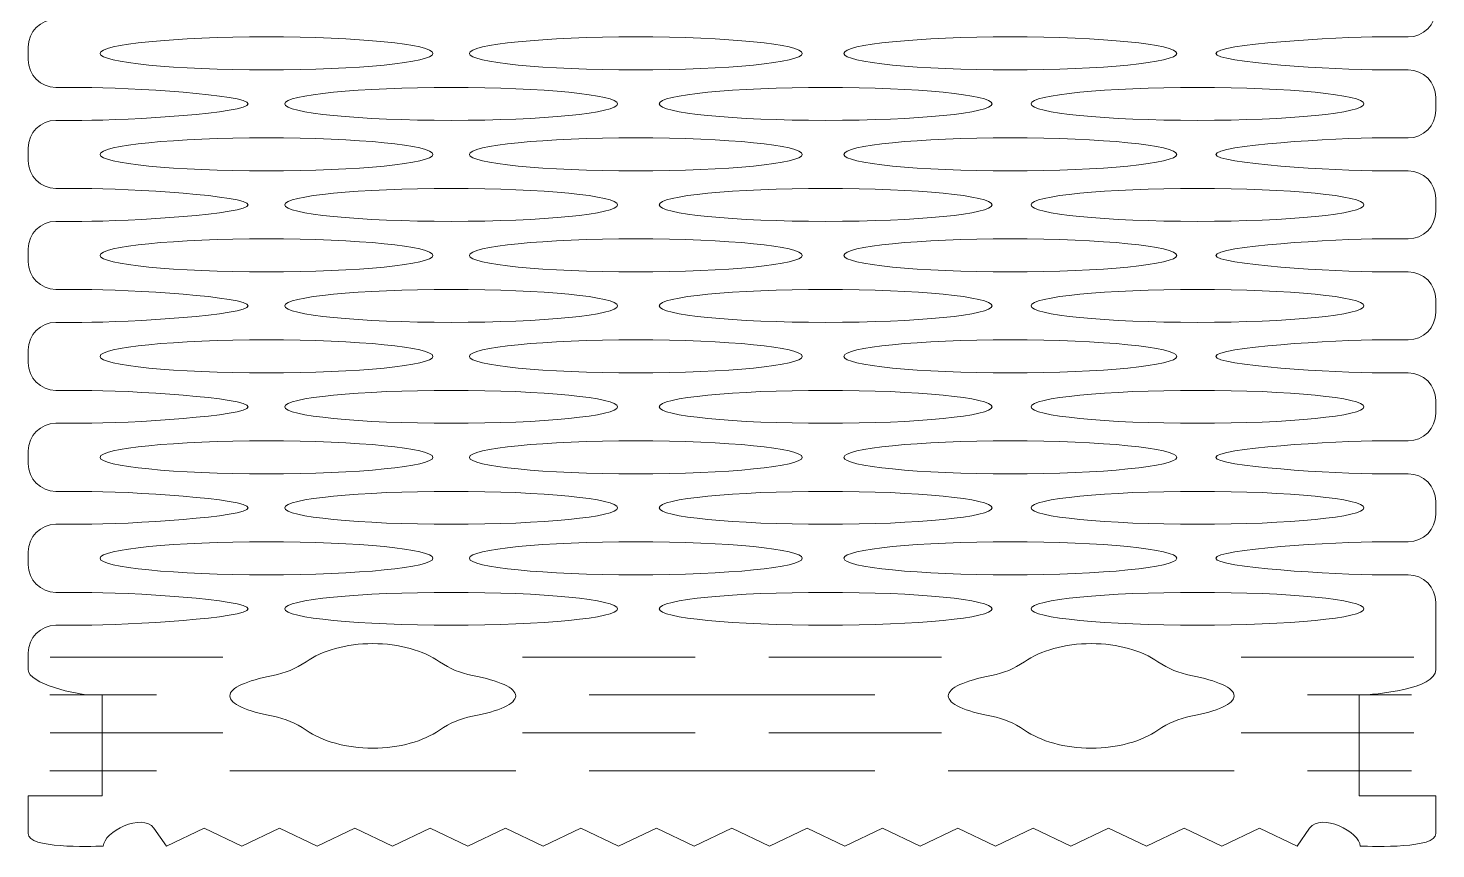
# Model space of a CAD drawing. Header units: centimetres. Extents: x -12.3 to 23.2, y 25.3 to 48.7.
# Drawn here: x 12.02 to 23.22, y 25.58 to 32.11 of the extents above; entities that cross this region are included whole.
import ezdxf

# ---------------------------------------------------------------- set-up
doc = ezdxf.new("R2010")
doc.units = ezdxf.units.CM
doc.header["$MEASUREMENT"] = 0
doc.layers.add('layer 1', color=7, linetype='Continuous')

msp = doc.modelspace()

# ---------------------------------------------------------------- linework, layer by layer
at = {"layer": 'layer 1', "color": 250, "lineweight": 9}
for points, knots in [([(12.02332, 31.96207), (12.02332, 32.08327), (12.1222, 32.18211), (12.2434, 32.18207), (12.2434, 32.18207), (12.29595, 32.18205), (12.36323, 32.18204), (12.4501, 32.18204), (12.4501, 32.18204), (12.83715, 32.18204), (13.77429, 32.24075), (13.77429, 32.31318), (13.77429, 32.31318), (13.77429, 32.38561), (12.83715, 32.44432), (12.4501, 32.44432), (12.4501, 32.44432), (12.36323, 32.44432), (12.29595, 32.44431), (12.2434, 32.44429), (12.2434, 32.44429), (12.1222, 32.44425), (12.02332, 32.54309), (12.02332, 32.66429)], [0, 0, 0, 0, 0.14285714, 0.14285714, 0.14285714, 0.14285714, 0.28571429, 0.28571429, 0.28571429, 0.28571429, 0.42857143, 0.42857143, 0.42857143, 0.42857143, 0.57142857, 0.57142857, 0.57142857, 0.57142857, 0.71428571, 0.71428571, 0.71428571, 0.71428571, 1, 1, 1, 1]), ([(23.22331, 32.26252), (23.22331, 32.14132), (23.12443, 32.04248), (23.00323, 32.04252), (23.00323, 32.04252), (22.95068, 32.04254), (22.8834, 32.04255), (22.79653, 32.04255), (22.79653, 32.04255), (22.40948, 32.04255), (21.47234, 31.98384), (21.47234, 31.9114), (21.47234, 31.9114), (21.47234, 31.83896), (22.40948, 31.78025), (22.79653, 31.78025), (22.79653, 31.78025), (22.8834, 31.78025), (22.95068, 31.78026), (23.00323, 31.78028), (23.00323, 31.78028), (23.12443, 31.78032), (23.22331, 31.68148), (23.22331, 31.56028)], [0, 0, 0, 0, 0.14285714, 0.14285714, 0.14285714, 0.14285714, 0.28571429, 0.28571429, 0.28571429, 0.28571429, 0.42857143, 0.42857143, 0.42857143, 0.42857143, 0.57142857, 0.57142857, 0.57142857, 0.57142857, 0.71428571, 0.71428571, 0.71428571, 0.71428571, 1, 1, 1, 1]), ([(13.91962, 32.04255), (13.18828, 32.04255), (12.59543, 31.98384), (12.59543, 31.9114), (12.59543, 31.9114), (12.59543, 31.83896), (13.18828, 31.78025), (13.91962, 31.78025), (13.91962, 31.78025), (14.65094, 31.78025), (15.24381, 31.83896), (15.24381, 31.9114), (15.24381, 31.9114), (15.24381, 31.98384), (14.65094, 32.04255), (13.91962, 32.04255)], [0, 0, 0, 0, 0.2, 0.2, 0.2, 0.2, 0.4, 0.4, 0.4, 0.4, 0.6, 0.6, 0.6, 0.6, 1, 1, 1, 1]), ([(16.85864, 32.04255), (16.12732, 32.04255), (15.53446, 31.98384), (15.53446, 31.9114), (15.53446, 31.9114), (15.53446, 31.83896), (16.12732, 31.78025), (16.85864, 31.78025), (16.85864, 31.78025), (17.58998, 31.78025), (18.18283, 31.83896), (18.18283, 31.9114), (18.18283, 31.9114), (18.18283, 31.98384), (17.58998, 32.04255), (16.85864, 32.04255)], [0, 0, 0, 0, 0.2, 0.2, 0.2, 0.2, 0.4, 0.4, 0.4, 0.4, 0.6, 0.6, 0.6, 0.6, 1, 1, 1, 1]), ([(19.83752, 32.04255), (19.10619, 32.04255), (18.51333, 31.98384), (18.51333, 31.9114), (18.51333, 31.9114), (18.51333, 31.83896), (19.10619, 31.78025), (19.83752, 31.78025), (19.83752, 31.78025), (20.56886, 31.78025), (21.16171, 31.83896), (21.16171, 31.9114), (21.16171, 31.9114), (21.16171, 31.98384), (20.56886, 32.04255), (19.83752, 32.04255)], [0, 0, 0, 0, 0.2, 0.2, 0.2, 0.2, 0.4, 0.4, 0.4, 0.4, 0.6, 0.6, 0.6, 0.6, 1, 1, 1, 1]), ([(12.02332, 31.15847), (12.02332, 31.27967), (12.1222, 31.37851), (12.2434, 31.37847), (12.2434, 31.37847), (12.29595, 31.37845), (12.36323, 31.37844), (12.4501, 31.37844), (12.4501, 31.37844), (12.83715, 31.37844), (13.77429, 31.43715), (13.77429, 31.50958), (13.77429, 31.50958), (13.77429, 31.58201), (12.83715, 31.64072), (12.4501, 31.64072), (12.4501, 31.64072), (12.36323, 31.64072), (12.29595, 31.64071), (12.2434, 31.64069), (12.2434, 31.64069), (12.1222, 31.64065), (12.02332, 31.73949), (12.02332, 31.86069)], [0, 0, 0, 0, 0.14285714, 0.14285714, 0.14285714, 0.14285714, 0.28571429, 0.28571429, 0.28571429, 0.28571429, 0.42857143, 0.42857143, 0.42857143, 0.42857143, 0.57142857, 0.57142857, 0.57142857, 0.57142857, 0.71428571, 0.71428571, 0.71428571, 0.71428571, 1, 1, 1, 1]), ([(15.38912, 31.64072), (14.6578, 31.64072), (14.06493, 31.58201), (14.06493, 31.50958), (14.06493, 31.50958), (14.06493, 31.43715), (14.6578, 31.37844), (15.38912, 31.37844), (15.38912, 31.37844), (16.12046, 31.37844), (16.71331, 31.43715), (16.71331, 31.50958), (16.71331, 31.50958), (16.71331, 31.58201), (16.12046, 31.64072), (15.38912, 31.64072)], [0, 0, 0, 0, 0.2, 0.2, 0.2, 0.2, 0.4, 0.4, 0.4, 0.4, 0.6, 0.6, 0.6, 0.6, 1, 1, 1, 1]), ([(18.36802, 31.64072), (17.63668, 31.64072), (17.04383, 31.58201), (17.04383, 31.50958), (17.04383, 31.50958), (17.04383, 31.43715), (17.63668, 31.37844), (18.36802, 31.37844), (18.36802, 31.37844), (19.09933, 31.37844), (19.69221, 31.43715), (19.69221, 31.50958), (19.69221, 31.50958), (19.69221, 31.58201), (19.09933, 31.64072), (18.36802, 31.64072)], [0, 0, 0, 0, 0.2, 0.2, 0.2, 0.2, 0.4, 0.4, 0.4, 0.4, 0.6, 0.6, 0.6, 0.6, 1, 1, 1, 1]), ([(21.32701, 31.64072), (20.59569, 31.64072), (20.00282, 31.58201), (20.00282, 31.50958), (20.00282, 31.50958), (20.00282, 31.43715), (20.59569, 31.37844), (21.32701, 31.37844), (21.32701, 31.37844), (22.05835, 31.37844), (22.6512, 31.43715), (22.6512, 31.50958), (22.6512, 31.50958), (22.6512, 31.58201), (22.05835, 31.64072), (21.32701, 31.64072)], [0, 0, 0, 0, 0.2, 0.2, 0.2, 0.2, 0.4, 0.4, 0.4, 0.4, 0.6, 0.6, 0.6, 0.6, 1, 1, 1, 1]), ([(23.22331, 31.45892), (23.22331, 31.33772), (23.12443, 31.23888), (23.00323, 31.23892), (23.00323, 31.23892), (22.95068, 31.23894), (22.8834, 31.23895), (22.79653, 31.23895), (22.79653, 31.23895), (22.40948, 31.23895), (21.47234, 31.18024), (21.47234, 31.1078), (21.47234, 31.1078), (21.47234, 31.03536), (22.40948, 30.97665), (22.79653, 30.97665), (22.79653, 30.97665), (22.8834, 30.97665), (22.95068, 30.97666), (23.00323, 30.97668), (23.00323, 30.97668), (23.12443, 30.97672), (23.22331, 30.87788), (23.22331, 30.75668)], [0, 0, 0, 0, 0.14285714, 0.14285714, 0.14285714, 0.14285714, 0.28571429, 0.28571429, 0.28571429, 0.28571429, 0.42857143, 0.42857143, 0.42857143, 0.42857143, 0.57142857, 0.57142857, 0.57142857, 0.57142857, 0.71428571, 0.71428571, 0.71428571, 0.71428571, 1, 1, 1, 1]), ([(13.91962, 31.23895), (13.18828, 31.23895), (12.59543, 31.18024), (12.59543, 31.1078), (12.59543, 31.1078), (12.59543, 31.03536), (13.18828, 30.97665), (13.91962, 30.97665), (13.91962, 30.97665), (14.65094, 30.97665), (15.24381, 31.03536), (15.24381, 31.1078), (15.24381, 31.1078), (15.24381, 31.18024), (14.65094, 31.23895), (13.91962, 31.23895)], [0, 0, 0, 0, 0.2, 0.2, 0.2, 0.2, 0.4, 0.4, 0.4, 0.4, 0.6, 0.6, 0.6, 0.6, 1, 1, 1, 1]), ([(16.85864, 31.23895), (16.12732, 31.23895), (15.53446, 31.18024), (15.53446, 31.1078), (15.53446, 31.1078), (15.53446, 31.03536), (16.12732, 30.97665), (16.85864, 30.97665), (16.85864, 30.97665), (17.58998, 30.97665), (18.18283, 31.03536), (18.18283, 31.1078), (18.18283, 31.1078), (18.18283, 31.18024), (17.58998, 31.23895), (16.85864, 31.23895)], [0, 0, 0, 0, 0.2, 0.2, 0.2, 0.2, 0.4, 0.4, 0.4, 0.4, 0.6, 0.6, 0.6, 0.6, 1, 1, 1, 1]), ([(19.83752, 31.23895), (19.10619, 31.23895), (18.51333, 31.18024), (18.51333, 31.1078), (18.51333, 31.1078), (18.51333, 31.03536), (19.10619, 30.97665), (19.83752, 30.97665), (19.83752, 30.97665), (20.56886, 30.97665), (21.16171, 31.03536), (21.16171, 31.1078), (21.16171, 31.1078), (21.16171, 31.18024), (20.56886, 31.23895), (19.83752, 31.23895)], [0, 0, 0, 0, 0.2, 0.2, 0.2, 0.2, 0.4, 0.4, 0.4, 0.4, 0.6, 0.6, 0.6, 0.6, 1, 1, 1, 1]), ([(12.02332, 30.35487), (12.02332, 30.47607), (12.1222, 30.57491), (12.2434, 30.57487), (12.2434, 30.57487), (12.29595, 30.57485), (12.36323, 30.57484), (12.4501, 30.57484), (12.4501, 30.57484), (12.83715, 30.57484), (13.77429, 30.63355), (13.77429, 30.70598), (13.77429, 30.70598), (13.77429, 30.77841), (12.83715, 30.83712), (12.4501, 30.83712), (12.4501, 30.83712), (12.36323, 30.83712), (12.29595, 30.83711), (12.2434, 30.83709), (12.2434, 30.83709), (12.1222, 30.83705), (12.02332, 30.93589), (12.02332, 31.05709)], [0, 0, 0, 0, 0.14285714, 0.14285714, 0.14285714, 0.14285714, 0.28571429, 0.28571429, 0.28571429, 0.28571429, 0.42857143, 0.42857143, 0.42857143, 0.42857143, 0.57142857, 0.57142857, 0.57142857, 0.57142857, 0.71428571, 0.71428571, 0.71428571, 0.71428571, 1, 1, 1, 1]), ([(15.38912, 30.83712), (14.6578, 30.83712), (14.06493, 30.77841), (14.06493, 30.70598), (14.06493, 30.70598), (14.06493, 30.63355), (14.6578, 30.57484), (15.38912, 30.57484), (15.38912, 30.57484), (16.12046, 30.57484), (16.71331, 30.63355), (16.71331, 30.70598), (16.71331, 30.70598), (16.71331, 30.77841), (16.12046, 30.83712), (15.38912, 30.83712)], [0, 0, 0, 0, 0.2, 0.2, 0.2, 0.2, 0.4, 0.4, 0.4, 0.4, 0.6, 0.6, 0.6, 0.6, 1, 1, 1, 1]), ([(18.36802, 30.83712), (17.63668, 30.83712), (17.04383, 30.77841), (17.04383, 30.70598), (17.04383, 30.70598), (17.04383, 30.63355), (17.63668, 30.57484), (18.36802, 30.57484), (18.36802, 30.57484), (19.09933, 30.57484), (19.69221, 30.63355), (19.69221, 30.70598), (19.69221, 30.70598), (19.69221, 30.77841), (19.09933, 30.83712), (18.36802, 30.83712)], [0, 0, 0, 0, 0.2, 0.2, 0.2, 0.2, 0.4, 0.4, 0.4, 0.4, 0.6, 0.6, 0.6, 0.6, 1, 1, 1, 1]), ([(21.32701, 30.83712), (20.59569, 30.83712), (20.00282, 30.77841), (20.00282, 30.70598), (20.00282, 30.70598), (20.00282, 30.63355), (20.59569, 30.57484), (21.32701, 30.57484), (21.32701, 30.57484), (22.05835, 30.57484), (22.6512, 30.63355), (22.6512, 30.70598), (22.6512, 30.70598), (22.6512, 30.77841), (22.05835, 30.83712), (21.32701, 30.83712)], [0, 0, 0, 0, 0.2, 0.2, 0.2, 0.2, 0.4, 0.4, 0.4, 0.4, 0.6, 0.6, 0.6, 0.6, 1, 1, 1, 1]), ([(23.22331, 30.65532), (23.22331, 30.53412), (23.12443, 30.43528), (23.00323, 30.43532), (23.00323, 30.43532), (22.95068, 30.43534), (22.8834, 30.43535), (22.79653, 30.43535), (22.79653, 30.43535), (22.40948, 30.43535), (21.47234, 30.37664), (21.47234, 30.3042), (21.47234, 30.3042), (21.47234, 30.23176), (22.40948, 30.17305), (22.79653, 30.17305), (22.79653, 30.17305), (22.8834, 30.17305), (22.95068, 30.17306), (23.00323, 30.17308), (23.00323, 30.17308), (23.12443, 30.17312), (23.22331, 30.07428), (23.22331, 29.95308)], [0, 0, 0, 0, 0.14285714, 0.14285714, 0.14285714, 0.14285714, 0.28571429, 0.28571429, 0.28571429, 0.28571429, 0.42857143, 0.42857143, 0.42857143, 0.42857143, 0.57142857, 0.57142857, 0.57142857, 0.57142857, 0.71428571, 0.71428571, 0.71428571, 0.71428571, 1, 1, 1, 1]), ([(13.91962, 30.43535), (13.18828, 30.43535), (12.59543, 30.37664), (12.59543, 30.3042), (12.59543, 30.3042), (12.59543, 30.23176), (13.18828, 30.17305), (13.91962, 30.17305), (13.91962, 30.17305), (14.65094, 30.17305), (15.24381, 30.23176), (15.24381, 30.3042), (15.24381, 30.3042), (15.24381, 30.37664), (14.65094, 30.43535), (13.91962, 30.43535)], [0, 0, 0, 0, 0.2, 0.2, 0.2, 0.2, 0.4, 0.4, 0.4, 0.4, 0.6, 0.6, 0.6, 0.6, 1, 1, 1, 1]), ([(16.85864, 30.43535), (16.12732, 30.43535), (15.53446, 30.37664), (15.53446, 30.3042), (15.53446, 30.3042), (15.53446, 30.23176), (16.12732, 30.17305), (16.85864, 30.17305), (16.85864, 30.17305), (17.58998, 30.17305), (18.18283, 30.23176), (18.18283, 30.3042), (18.18283, 30.3042), (18.18283, 30.37664), (17.58998, 30.43535), (16.85864, 30.43535)], [0, 0, 0, 0, 0.2, 0.2, 0.2, 0.2, 0.4, 0.4, 0.4, 0.4, 0.6, 0.6, 0.6, 0.6, 1, 1, 1, 1]), ([(19.83752, 30.43535), (19.10619, 30.43535), (18.51333, 30.37664), (18.51333, 30.3042), (18.51333, 30.3042), (18.51333, 30.23176), (19.10619, 30.17305), (19.83752, 30.17305), (19.83752, 30.17305), (20.56886, 30.17305), (21.16171, 30.23176), (21.16171, 30.3042), (21.16171, 30.3042), (21.16171, 30.37664), (20.56886, 30.43535), (19.83752, 30.43535)], [0, 0, 0, 0, 0.2, 0.2, 0.2, 0.2, 0.4, 0.4, 0.4, 0.4, 0.6, 0.6, 0.6, 0.6, 1, 1, 1, 1]), ([(12.02332, 29.55127), (12.02332, 29.67247), (12.1222, 29.77131), (12.2434, 29.77127), (12.2434, 29.77127), (12.29595, 29.77125), (12.36323, 29.77124), (12.4501, 29.77124), (12.4501, 29.77124), (12.83715, 29.77124), (13.77429, 29.82995), (13.77429, 29.90238), (13.77429, 29.90238), (13.77429, 29.97481), (12.83715, 30.03352), (12.4501, 30.03352), (12.4501, 30.03352), (12.36323, 30.03352), (12.29595, 30.03351), (12.2434, 30.03349), (12.2434, 30.03349), (12.1222, 30.03345), (12.02332, 30.13229), (12.02332, 30.25349)], [0, 0, 0, 0, 0.14285714, 0.14285714, 0.14285714, 0.14285714, 0.28571429, 0.28571429, 0.28571429, 0.28571429, 0.42857143, 0.42857143, 0.42857143, 0.42857143, 0.57142857, 0.57142857, 0.57142857, 0.57142857, 0.71428571, 0.71428571, 0.71428571, 0.71428571, 1, 1, 1, 1]), ([(15.38912, 30.03352), (14.6578, 30.03352), (14.06493, 29.97481), (14.06493, 29.90238), (14.06493, 29.90238), (14.06493, 29.82995), (14.6578, 29.77124), (15.38912, 29.77124), (15.38912, 29.77124), (16.12046, 29.77124), (16.71331, 29.82995), (16.71331, 29.90238), (16.71331, 29.90238), (16.71331, 29.97481), (16.12046, 30.03352), (15.38912, 30.03352)], [0, 0, 0, 0, 0.2, 0.2, 0.2, 0.2, 0.4, 0.4, 0.4, 0.4, 0.6, 0.6, 0.6, 0.6, 1, 1, 1, 1]), ([(18.36802, 30.03352), (17.63668, 30.03352), (17.04383, 29.97481), (17.04383, 29.90238), (17.04383, 29.90238), (17.04383, 29.82995), (17.63668, 29.77124), (18.36802, 29.77124), (18.36802, 29.77124), (19.09933, 29.77124), (19.69221, 29.82995), (19.69221, 29.90238), (19.69221, 29.90238), (19.69221, 29.97481), (19.09933, 30.03352), (18.36802, 30.03352)], [0, 0, 0, 0, 0.2, 0.2, 0.2, 0.2, 0.4, 0.4, 0.4, 0.4, 0.6, 0.6, 0.6, 0.6, 1, 1, 1, 1]), ([(21.32701, 30.03352), (20.59569, 30.03352), (20.00282, 29.97481), (20.00282, 29.90238), (20.00282, 29.90238), (20.00282, 29.82995), (20.59569, 29.77124), (21.32701, 29.77124), (21.32701, 29.77124), (22.05835, 29.77124), (22.6512, 29.82995), (22.6512, 29.90238), (22.6512, 29.90238), (22.6512, 29.97481), (22.05835, 30.03352), (21.32701, 30.03352)], [0, 0, 0, 0, 0.2, 0.2, 0.2, 0.2, 0.4, 0.4, 0.4, 0.4, 0.6, 0.6, 0.6, 0.6, 1, 1, 1, 1]), ([(23.22331, 29.85172), (23.22331, 29.73052), (23.12443, 29.63168), (23.00323, 29.63172), (23.00323, 29.63172), (22.95068, 29.63174), (22.8834, 29.63175), (22.79653, 29.63175), (22.79653, 29.63175), (22.40948, 29.63175), (21.47234, 29.57304), (21.47234, 29.5006), (21.47234, 29.5006), (21.47234, 29.42816), (22.40948, 29.36945), (22.79653, 29.36945), (22.79653, 29.36945), (22.8834, 29.36945), (22.95068, 29.36946), (23.00323, 29.36948), (23.00323, 29.36948), (23.12443, 29.36952), (23.22331, 29.27068), (23.22331, 29.14948)], [0, 0, 0, 0, 0.14285714, 0.14285714, 0.14285714, 0.14285714, 0.28571429, 0.28571429, 0.28571429, 0.28571429, 0.42857143, 0.42857143, 0.42857143, 0.42857143, 0.57142857, 0.57142857, 0.57142857, 0.57142857, 0.71428571, 0.71428571, 0.71428571, 0.71428571, 1, 1, 1, 1]), ([(13.91962, 29.63175), (13.18828, 29.63175), (12.59543, 29.57304), (12.59543, 29.5006), (12.59543, 29.5006), (12.59543, 29.42816), (13.18828, 29.36945), (13.91962, 29.36945), (13.91962, 29.36945), (14.65094, 29.36945), (15.24381, 29.42816), (15.24381, 29.5006), (15.24381, 29.5006), (15.24381, 29.57304), (14.65094, 29.63175), (13.91962, 29.63175)], [0, 0, 0, 0, 0.2, 0.2, 0.2, 0.2, 0.4, 0.4, 0.4, 0.4, 0.6, 0.6, 0.6, 0.6, 1, 1, 1, 1]), ([(16.85864, 29.63175), (16.12732, 29.63175), (15.53446, 29.57304), (15.53446, 29.5006), (15.53446, 29.5006), (15.53446, 29.42816), (16.12732, 29.36945), (16.85864, 29.36945), (16.85864, 29.36945), (17.58998, 29.36945), (18.18283, 29.42816), (18.18283, 29.5006), (18.18283, 29.5006), (18.18283, 29.57304), (17.58998, 29.63175), (16.85864, 29.63175)], [0, 0, 0, 0, 0.2, 0.2, 0.2, 0.2, 0.4, 0.4, 0.4, 0.4, 0.6, 0.6, 0.6, 0.6, 1, 1, 1, 1]), ([(19.83752, 29.63175), (19.10619, 29.63175), (18.51333, 29.57304), (18.51333, 29.5006), (18.51333, 29.5006), (18.51333, 29.42816), (19.10619, 29.36945), (19.83752, 29.36945), (19.83752, 29.36945), (20.56886, 29.36945), (21.16171, 29.42816), (21.16171, 29.5006), (21.16171, 29.5006), (21.16171, 29.57304), (20.56886, 29.63175), (19.83752, 29.63175)], [0, 0, 0, 0, 0.2, 0.2, 0.2, 0.2, 0.4, 0.4, 0.4, 0.4, 0.6, 0.6, 0.6, 0.6, 1, 1, 1, 1]), ([(12.02332, 28.74767), (12.02332, 28.86887), (12.1222, 28.96771), (12.2434, 28.96767), (12.2434, 28.96767), (12.29595, 28.96765), (12.36323, 28.96764), (12.4501, 28.96764), (12.4501, 28.96764), (12.83715, 28.96764), (13.77429, 29.02635), (13.77429, 29.09878), (13.77429, 29.09878), (13.77429, 29.17121), (12.83715, 29.22992), (12.4501, 29.22992), (12.4501, 29.22992), (12.36323, 29.22992), (12.29595, 29.22991), (12.2434, 29.22989), (12.2434, 29.22989), (12.1222, 29.22985), (12.02332, 29.32869), (12.02332, 29.44989)], [0, 0, 0, 0, 0.14285714, 0.14285714, 0.14285714, 0.14285714, 0.28571429, 0.28571429, 0.28571429, 0.28571429, 0.42857143, 0.42857143, 0.42857143, 0.42857143, 0.57142857, 0.57142857, 0.57142857, 0.57142857, 0.71428571, 0.71428571, 0.71428571, 0.71428571, 1, 1, 1, 1]), ([(15.38912, 29.22992), (14.6578, 29.22992), (14.06493, 29.17121), (14.06493, 29.09878), (14.06493, 29.09878), (14.06493, 29.02635), (14.6578, 28.96764), (15.38912, 28.96764), (15.38912, 28.96764), (16.12046, 28.96764), (16.71331, 29.02635), (16.71331, 29.09878), (16.71331, 29.09878), (16.71331, 29.17121), (16.12046, 29.22992), (15.38912, 29.22992)], [0, 0, 0, 0, 0.2, 0.2, 0.2, 0.2, 0.4, 0.4, 0.4, 0.4, 0.6, 0.6, 0.6, 0.6, 1, 1, 1, 1]), ([(18.36802, 29.22992), (17.63668, 29.22992), (17.04383, 29.17121), (17.04383, 29.09878), (17.04383, 29.09878), (17.04383, 29.02635), (17.63668, 28.96764), (18.36802, 28.96764), (18.36802, 28.96764), (19.09933, 28.96764), (19.69221, 29.02635), (19.69221, 29.09878), (19.69221, 29.09878), (19.69221, 29.17121), (19.09933, 29.22992), (18.36802, 29.22992)], [0, 0, 0, 0, 0.2, 0.2, 0.2, 0.2, 0.4, 0.4, 0.4, 0.4, 0.6, 0.6, 0.6, 0.6, 1, 1, 1, 1]), ([(21.32701, 29.22992), (20.59569, 29.22992), (20.00282, 29.17121), (20.00282, 29.09878), (20.00282, 29.09878), (20.00282, 29.02635), (20.59569, 28.96764), (21.32701, 28.96764), (21.32701, 28.96764), (22.05835, 28.96764), (22.6512, 29.02635), (22.6512, 29.09878), (22.6512, 29.09878), (22.6512, 29.17121), (22.05835, 29.22992), (21.32701, 29.22992)], [0, 0, 0, 0, 0.2, 0.2, 0.2, 0.2, 0.4, 0.4, 0.4, 0.4, 0.6, 0.6, 0.6, 0.6, 1, 1, 1, 1]), ([(23.22331, 29.04812), (23.22331, 28.92692), (23.12443, 28.82808), (23.00323, 28.82812), (23.00323, 28.82812), (22.95068, 28.82814), (22.8834, 28.82815), (22.79653, 28.82815), (22.79653, 28.82815), (22.40948, 28.82815), (21.47234, 28.76944), (21.47234, 28.697), (21.47234, 28.697), (21.47234, 28.62456), (22.40948, 28.56585), (22.79653, 28.56585), (22.79653, 28.56585), (22.8834, 28.56585), (22.95068, 28.56586), (23.00323, 28.56588), (23.00323, 28.56588), (23.12443, 28.56592), (23.22331, 28.46708), (23.22331, 28.34588)], [0, 0, 0, 0, 0.14285714, 0.14285714, 0.14285714, 0.14285714, 0.28571429, 0.28571429, 0.28571429, 0.28571429, 0.42857143, 0.42857143, 0.42857143, 0.42857143, 0.57142857, 0.57142857, 0.57142857, 0.57142857, 0.71428571, 0.71428571, 0.71428571, 0.71428571, 1, 1, 1, 1]), ([(13.91962, 28.82815), (13.18828, 28.82815), (12.59543, 28.76944), (12.59543, 28.697), (12.59543, 28.697), (12.59543, 28.62456), (13.18828, 28.56585), (13.91962, 28.56585), (13.91962, 28.56585), (14.65094, 28.56585), (15.24381, 28.62456), (15.24381, 28.697), (15.24381, 28.697), (15.24381, 28.76944), (14.65094, 28.82815), (13.91962, 28.82815)], [0, 0, 0, 0, 0.2, 0.2, 0.2, 0.2, 0.4, 0.4, 0.4, 0.4, 0.6, 0.6, 0.6, 0.6, 1, 1, 1, 1]), ([(16.85864, 28.82815), (16.12732, 28.82815), (15.53446, 28.76944), (15.53446, 28.697), (15.53446, 28.697), (15.53446, 28.62456), (16.12732, 28.56585), (16.85864, 28.56585), (16.85864, 28.56585), (17.58998, 28.56585), (18.18283, 28.62456), (18.18283, 28.697), (18.18283, 28.697), (18.18283, 28.76944), (17.58998, 28.82815), (16.85864, 28.82815)], [0, 0, 0, 0, 0.2, 0.2, 0.2, 0.2, 0.4, 0.4, 0.4, 0.4, 0.6, 0.6, 0.6, 0.6, 1, 1, 1, 1]), ([(19.83752, 28.82815), (19.10619, 28.82815), (18.51333, 28.76944), (18.51333, 28.697), (18.51333, 28.697), (18.51333, 28.62456), (19.10619, 28.56585), (19.83752, 28.56585), (19.83752, 28.56585), (20.56886, 28.56585), (21.16171, 28.62456), (21.16171, 28.697), (21.16171, 28.697), (21.16171, 28.76944), (20.56886, 28.82815), (19.83752, 28.82815)], [0, 0, 0, 0, 0.2, 0.2, 0.2, 0.2, 0.4, 0.4, 0.4, 0.4, 0.6, 0.6, 0.6, 0.6, 1, 1, 1, 1]), ([(12.02332, 27.94407), (12.02332, 28.06527), (12.1222, 28.16411), (12.2434, 28.16407), (12.2434, 28.16407), (12.29595, 28.16405), (12.36323, 28.16404), (12.4501, 28.16404), (12.4501, 28.16404), (12.83715, 28.16404), (13.77429, 28.22275), (13.77429, 28.29518), (13.77429, 28.29518), (13.77429, 28.36761), (12.83715, 28.42632), (12.4501, 28.42632), (12.4501, 28.42632), (12.36323, 28.42632), (12.29595, 28.42631), (12.2434, 28.42629), (12.2434, 28.42629), (12.1222, 28.42625), (12.02332, 28.52509), (12.02332, 28.64629)], [0, 0, 0, 0, 0.14285714, 0.14285714, 0.14285714, 0.14285714, 0.28571429, 0.28571429, 0.28571429, 0.28571429, 0.42857143, 0.42857143, 0.42857143, 0.42857143, 0.57142857, 0.57142857, 0.57142857, 0.57142857, 0.71428571, 0.71428571, 0.71428571, 0.71428571, 1, 1, 1, 1]), ([(15.38912, 28.42632), (14.6578, 28.42632), (14.06493, 28.36761), (14.06493, 28.29518), (14.06493, 28.29518), (14.06493, 28.22275), (14.6578, 28.16404), (15.38912, 28.16404), (15.38912, 28.16404), (16.12046, 28.16404), (16.71331, 28.22275), (16.71331, 28.29518), (16.71331, 28.29518), (16.71331, 28.36761), (16.12046, 28.42632), (15.38912, 28.42632)], [0, 0, 0, 0, 0.2, 0.2, 0.2, 0.2, 0.4, 0.4, 0.4, 0.4, 0.6, 0.6, 0.6, 0.6, 1, 1, 1, 1]), ([(18.36802, 28.42632), (17.63668, 28.42632), (17.04383, 28.36761), (17.04383, 28.29518), (17.04383, 28.29518), (17.04383, 28.22275), (17.63668, 28.16404), (18.36802, 28.16404), (18.36802, 28.16404), (19.09933, 28.16404), (19.69221, 28.22275), (19.69221, 28.29518), (19.69221, 28.29518), (19.69221, 28.36761), (19.09933, 28.42632), (18.36802, 28.42632)], [0, 0, 0, 0, 0.2, 0.2, 0.2, 0.2, 0.4, 0.4, 0.4, 0.4, 0.6, 0.6, 0.6, 0.6, 1, 1, 1, 1]), ([(21.32701, 28.42632), (20.59569, 28.42632), (20.00282, 28.36761), (20.00282, 28.29518), (20.00282, 28.29518), (20.00282, 28.22275), (20.59569, 28.16404), (21.32701, 28.16404), (21.32701, 28.16404), (22.05835, 28.16404), (22.6512, 28.22275), (22.6512, 28.29518), (22.6512, 28.29518), (22.6512, 28.36761), (22.05835, 28.42632), (21.32701, 28.42632)], [0, 0, 0, 0, 0.2, 0.2, 0.2, 0.2, 0.4, 0.4, 0.4, 0.4, 0.6, 0.6, 0.6, 0.6, 1, 1, 1, 1]), ([(23.22331, 28.24452), (23.22331, 28.12332), (23.12443, 28.02448), (23.00323, 28.02452), (23.00323, 28.02452), (22.95068, 28.02454), (22.8834, 28.02455), (22.79653, 28.02455), (22.79653, 28.02455), (22.40948, 28.02455), (21.47234, 27.96584), (21.47234, 27.8934), (21.47234, 27.8934), (21.47234, 27.82096), (22.40948, 27.76225), (22.79653, 27.76225), (22.79653, 27.76225), (22.8834, 27.76225), (22.95068, 27.76226), (23.00323, 27.76228), (23.00323, 27.76228), (23.12443, 27.76232), (23.22331, 27.66348), (23.22331, 27.54228)], [0, 0, 0, 0, 0.14285714, 0.14285714, 0.14285714, 0.14285714, 0.28571429, 0.28571429, 0.28571429, 0.28571429, 0.42857143, 0.42857143, 0.42857143, 0.42857143, 0.57142857, 0.57142857, 0.57142857, 0.57142857, 0.71428571, 0.71428571, 0.71428571, 0.71428571, 1, 1, 1, 1]), ([(13.91962, 28.02455), (13.18828, 28.02455), (12.59543, 27.96584), (12.59543, 27.8934), (12.59543, 27.8934), (12.59543, 27.82096), (13.18828, 27.76225), (13.91962, 27.76225), (13.91962, 27.76225), (14.65094, 27.76225), (15.24381, 27.82096), (15.24381, 27.8934), (15.24381, 27.8934), (15.24381, 27.96584), (14.65094, 28.02455), (13.91962, 28.02455)], [0, 0, 0, 0, 0.2, 0.2, 0.2, 0.2, 0.4, 0.4, 0.4, 0.4, 0.6, 0.6, 0.6, 0.6, 1, 1, 1, 1]), ([(16.85864, 28.02455), (16.12732, 28.02455), (15.53446, 27.96584), (15.53446, 27.8934), (15.53446, 27.8934), (15.53446, 27.82096), (16.12732, 27.76225), (16.85864, 27.76225), (16.85864, 27.76225), (17.58998, 27.76225), (18.18283, 27.82096), (18.18283, 27.8934), (18.18283, 27.8934), (18.18283, 27.96584), (17.58998, 28.02455), (16.85864, 28.02455)], [0, 0, 0, 0, 0.2, 0.2, 0.2, 0.2, 0.4, 0.4, 0.4, 0.4, 0.6, 0.6, 0.6, 0.6, 1, 1, 1, 1]), ([(19.83752, 28.02455), (19.10619, 28.02455), (18.51333, 27.96584), (18.51333, 27.8934), (18.51333, 27.8934), (18.51333, 27.82096), (19.10619, 27.76225), (19.83752, 27.76225), (19.83752, 27.76225), (20.56886, 27.76225), (21.16171, 27.82096), (21.16171, 27.8934), (21.16171, 27.8934), (21.16171, 27.96584), (20.56886, 28.02455), (19.83752, 28.02455)], [0, 0, 0, 0, 0.2, 0.2, 0.2, 0.2, 0.4, 0.4, 0.4, 0.4, 0.6, 0.6, 0.6, 0.6, 1, 1, 1, 1]), ([(12.02332, 27.14047), (12.02332, 27.26167), (12.1222, 27.36051), (12.2434, 27.36047), (12.2434, 27.36047), (12.29595, 27.36045), (12.36323, 27.36044), (12.4501, 27.36044), (12.4501, 27.36044), (12.83715, 27.36044), (13.77429, 27.41915), (13.77429, 27.49158), (13.77429, 27.49158), (13.77429, 27.56401), (12.83715, 27.62272), (12.4501, 27.62272), (12.4501, 27.62272), (12.36323, 27.62272), (12.29595, 27.62271), (12.2434, 27.62269), (12.2434, 27.62269), (12.1222, 27.62265), (12.02332, 27.72149), (12.02332, 27.84269)], [0, 0, 0, 0, 0.14285714, 0.14285714, 0.14285714, 0.14285714, 0.28571429, 0.28571429, 0.28571429, 0.28571429, 0.42857143, 0.42857143, 0.42857143, 0.42857143, 0.57142857, 0.57142857, 0.57142857, 0.57142857, 0.71428571, 0.71428571, 0.71428571, 0.71428571, 1, 1, 1, 1]), ([(15.38912, 27.62272), (14.6578, 27.62272), (14.06493, 27.56401), (14.06493, 27.49158), (14.06493, 27.49158), (14.06493, 27.41915), (14.6578, 27.36044), (15.38912, 27.36044), (15.38912, 27.36044), (16.12046, 27.36044), (16.71331, 27.41915), (16.71331, 27.49158), (16.71331, 27.49158), (16.71331, 27.56401), (16.12046, 27.62272), (15.38912, 27.62272)], [0, 0, 0, 0, 0.2, 0.2, 0.2, 0.2, 0.4, 0.4, 0.4, 0.4, 0.6, 0.6, 0.6, 0.6, 1, 1, 1, 1]), ([(18.36802, 27.62272), (17.63668, 27.62272), (17.04383, 27.56401), (17.04383, 27.49158), (17.04383, 27.49158), (17.04383, 27.41915), (17.63668, 27.36044), (18.36802, 27.36044), (18.36802, 27.36044), (19.09933, 27.36044), (19.69221, 27.41915), (19.69221, 27.49158), (19.69221, 27.49158), (19.69221, 27.56401), (19.09933, 27.62272), (18.36802, 27.62272)], [0, 0, 0, 0, 0.2, 0.2, 0.2, 0.2, 0.4, 0.4, 0.4, 0.4, 0.6, 0.6, 0.6, 0.6, 1, 1, 1, 1]), ([(21.32701, 27.62272), (20.59569, 27.62272), (20.00282, 27.56401), (20.00282, 27.49158), (20.00282, 27.49158), (20.00282, 27.41915), (20.59569, 27.36044), (21.32701, 27.36044), (21.32701, 27.36044), (22.05835, 27.36044), (22.6512, 27.41915), (22.6512, 27.49158), (22.6512, 27.49158), (22.6512, 27.56401), (22.05835, 27.62272), (21.32701, 27.62272)], [0, 0, 0, 0, 0.2, 0.2, 0.2, 0.2, 0.4, 0.4, 0.4, 0.4, 0.6, 0.6, 0.6, 0.6, 1, 1, 1, 1]), ([(14.76525, 27.21473), (14.55301, 27.21473), (14.36276, 27.15891), (14.23402, 27.07069), (14.23402, 27.07069), (14.15124, 27.01397), (14.07036, 26.98011), (13.97186, 26.96097), (13.97186, 26.96097), (13.75991, 26.91978), (13.62824, 26.86223), (13.62824, 26.79854), (13.62824, 26.79854), (13.62824, 26.73485), (13.75991, 26.6773), (13.97186, 26.63611), (13.97186, 26.63611), (14.07036, 26.61697), (14.15124, 26.58311), (14.23402, 26.52639), (14.23402, 26.52639), (14.36276, 26.43817), (14.55301, 26.38235), (14.76525, 26.38235), (14.76525, 26.38235), (14.97749, 26.38235), (15.16774, 26.43817), (15.29648, 26.52639), (15.29648, 26.52639), (15.37926, 26.58311), (15.46014, 26.61697), (15.55864, 26.63611), (15.55864, 26.63611), (15.77059, 26.6773), (15.90226, 26.73485), (15.90226, 26.79854), (15.90226, 26.79854), (15.90226, 26.86223), (15.77059, 26.91978), (15.55864, 26.96097), (15.55864, 26.96097), (15.46014, 26.98011), (15.37926, 27.01397), (15.29648, 27.07069), (15.29648, 27.07069), (15.16774, 27.15891), (14.97749, 27.21473), (14.76525, 27.21473)], [0, 0, 0, 0, 0.07692308, 0.07692308, 0.07692308, 0.07692308, 0.15384615, 0.15384615, 0.15384615, 0.15384615, 0.23076923, 0.23076923, 0.23076923, 0.23076923, 0.30769231, 0.30769231, 0.30769231, 0.30769231, 0.38461538, 0.38461538, 0.38461538, 0.38461538, 0.46153846, 0.46153846, 0.46153846, 0.46153846, 0.53846154, 0.53846154, 0.53846154, 0.53846154, 0.61538462, 0.61538462, 0.61538462, 0.61538462, 0.69230769, 0.69230769, 0.69230769, 0.69230769, 0.76923077, 0.76923077, 0.76923077, 0.76923077, 0.84615385, 0.84615385, 0.84615385, 0.84615385, 1, 1, 1, 1]), ([(20.48137, 27.21473), (20.26913, 27.21473), (20.07888, 27.15891), (19.95014, 27.07069), (19.95014, 27.07069), (19.86736, 27.01397), (19.78648, 26.98011), (19.68798, 26.96097), (19.68798, 26.96097), (19.47603, 26.91978), (19.34436, 26.86223), (19.34436, 26.79854), (19.34436, 26.79854), (19.34436, 26.73485), (19.47603, 26.6773), (19.68798, 26.63611), (19.68798, 26.63611), (19.78648, 26.61697), (19.86736, 26.58311), (19.95014, 26.52639), (19.95014, 26.52639), (20.07888, 26.43817), (20.26913, 26.38235), (20.48137, 26.38235), (20.48137, 26.38235), (20.69361, 26.38235), (20.88386, 26.43817), (21.0126, 26.52639), (21.0126, 26.52639), (21.09538, 26.58311), (21.17626, 26.61697), (21.27476, 26.63611), (21.27476, 26.63611), (21.48671, 26.6773), (21.61838, 26.73485), (21.61838, 26.79854), (21.61838, 26.79854), (21.61838, 26.86223), (21.48671, 26.91978), (21.27476, 26.96097), (21.27476, 26.96097), (21.17626, 26.98011), (21.09538, 27.01397), (21.0126, 27.07069), (21.0126, 27.07069), (20.88386, 27.15891), (20.69361, 27.21473), (20.48137, 27.21473)], [0, 0, 0, 0, 0.07692308, 0.07692308, 0.07692308, 0.07692308, 0.15384615, 0.15384615, 0.15384615, 0.15384615, 0.23076923, 0.23076923, 0.23076923, 0.23076923, 0.30769231, 0.30769231, 0.30769231, 0.30769231, 0.38461538, 0.38461538, 0.38461538, 0.38461538, 0.46153846, 0.46153846, 0.46153846, 0.46153846, 0.53846154, 0.53846154, 0.53846154, 0.53846154, 0.61538462, 0.61538462, 0.61538462, 0.61538462, 0.69230769, 0.69230769, 0.69230769, 0.69230769, 0.76923077, 0.76923077, 0.76923077, 0.76923077, 0.84615385, 0.84615385, 0.84615385, 0.84615385, 1, 1, 1, 1]), ([(12.02332, 25.70233), (12.02332, 25.70233), (12.02332, 26.00233), (12.02332, 26.00233), (12.02332, 26.00233), (12.02332, 26.00233), (12.61332, 26.00233), (12.61332, 26.00233), (12.61332, 26.00233), (12.61332, 26.00233), (12.61332, 26.80593), (12.61332, 26.80593), (12.61332, 26.80593), (12.61332, 26.80593), (12.52332, 26.80593), (12.52332, 26.80593)], [0, 0, 0, 0, 0.2, 0.2, 0.2, 0.2, 0.4, 0.4, 0.4, 0.4, 0.6, 0.6, 0.6, 0.6, 1, 1, 1, 1]), ([(22.61332, 26.80593), (22.61332, 26.80593), (22.61332, 26.00233), (22.61332, 26.00233), (22.61332, 26.00233), (22.61332, 26.00233), (23.22331, 26.00233), (23.22331, 26.00233), (23.22331, 26.00233), (23.22331, 26.00233), (23.22331, 25.70233), (23.22331, 25.70233)], [0, 0, 0, 0, 0.25, 0.25, 0.25, 0.25, 0.5, 0.5, 0.5, 0.5, 1, 1, 1, 1]), ([(13.02311, 25.74494), (12.93219, 25.87477), (12.62122, 25.71516), (12.62122, 25.60233), (12.62122, 25.60233), (12.50498, 25.60233), (12.02332, 25.58173), (12.02332, 25.70233)], [0, 0, 0, 0, 0.33333333, 0.33333333, 0.33333333, 0.33333333, 1, 1, 1, 1]), ([(23.22331, 25.70233), (23.22331, 25.58145), (22.7386, 25.60233), (22.62122, 25.60233), (22.62122, 25.60233), (22.62122, 25.71517), (22.31024, 25.87475), (22.21932, 25.74494)], [0, 0, 0, 0, 0.33333333, 0.33333333, 0.33333333, 0.33333333, 1, 1, 1, 1]), ([(22.21932, 25.74494), (22.21932, 25.74494), (22.11943, 25.60233), (22.11943, 25.60233), (22.11943, 25.60233), (22.11943, 25.60233), (21.81955, 25.74494), (21.81955, 25.74494), (21.81955, 25.74494), (21.81955, 25.74494), (21.51967, 25.60233), (21.51967, 25.60233), (21.51967, 25.60233), (21.51967, 25.60233), (21.21979, 25.74494), (21.21979, 25.74494), (21.21979, 25.74494), (21.21979, 25.74494), (20.9199, 25.60233), (20.9199, 25.60233), (20.9199, 25.60233), (20.9199, 25.60233), (20.62002, 25.74494), (20.62002, 25.74494), (20.62002, 25.74494), (20.62002, 25.74494), (20.32014, 25.60233), (20.32014, 25.60233), (20.32014, 25.60233), (20.32014, 25.60233), (20.02026, 25.74494), (20.02026, 25.74494), (20.02026, 25.74494), (20.02026, 25.74494), (19.72037, 25.60233), (19.72037, 25.60233), (19.72037, 25.60233), (19.72037, 25.60233), (19.42049, 25.74494), (19.42049, 25.74494), (19.42049, 25.74494), (19.42049, 25.74494), (19.12061, 25.60233), (19.12061, 25.60233), (19.12061, 25.60233), (19.12061, 25.60233), (18.82073, 25.74494), (18.82073, 25.74494), (18.82073, 25.74494), (18.82073, 25.74494), (18.52085, 25.60233), (18.52085, 25.60233), (18.52085, 25.60233), (18.52085, 25.60233), (18.22097, 25.74494), (18.22097, 25.74494), (18.22097, 25.74494), (18.22097, 25.74494), (17.92109, 25.60233), (17.92109, 25.60233), (17.92109, 25.60233), (17.92109, 25.60233), (17.62121, 25.74494), (17.62121, 25.74494), (17.62121, 25.74494), (17.62121, 25.74494), (17.32132, 25.60233), (17.32132, 25.60233), (17.32132, 25.60233), (17.32132, 25.60233), (17.02144, 25.74494), (17.02144, 25.74494), (17.02144, 25.74494), (17.02144, 25.74494), (16.72156, 25.60233), (16.72156, 25.60233), (16.72156, 25.60233), (16.72156, 25.60233), (16.42168, 25.74494), (16.42168, 25.74494), (16.42168, 25.74494), (16.42168, 25.74494), (16.1218, 25.60233), (16.1218, 25.60233), (16.1218, 25.60233), (16.1218, 25.60233), (15.82192, 25.74494), (15.82192, 25.74494), (15.82192, 25.74494), (15.82192, 25.74494), (15.52204, 25.60233), (15.52204, 25.60233), (15.52204, 25.60233), (15.52204, 25.60233), (15.22216, 25.74494), (15.22216, 25.74494), (15.22216, 25.74494), (15.22216, 25.74494), (14.92227, 25.60233), (14.92227, 25.60233), (14.92227, 25.60233), (14.92227, 25.60233), (14.62239, 25.74494), (14.62239, 25.74494), (14.62239, 25.74494), (14.62239, 25.74494), (14.32251, 25.60233), (14.32251, 25.60233), (14.32251, 25.60233), (14.32251, 25.60233), (14.02263, 25.74494), (14.02263, 25.74494), (14.02263, 25.74494), (14.02263, 25.74494), (13.72275, 25.60233), (13.72275, 25.60233), (13.72275, 25.60233), (13.72275, 25.60233), (13.42287, 25.74494), (13.42287, 25.74494), (13.42287, 25.74494), (13.42287, 25.74494), (13.12299, 25.60233), (13.12299, 25.60233), (13.12299, 25.60233), (13.12299, 25.60233), (13.02311, 25.74494), (13.02311, 25.74494)], [0, 0, 0, 0, 0.03030303, 0.03030303, 0.03030303, 0.03030303, 0.06060606, 0.06060606, 0.06060606, 0.06060606, 0.09090909, 0.09090909, 0.09090909, 0.09090909, 0.12121212, 0.12121212, 0.12121212, 0.12121212, 0.15151515, 0.15151515, 0.15151515, 0.15151515, 0.18181818, 0.18181818, 0.18181818, 0.18181818, 0.21212121, 0.21212121, 0.21212121, 0.21212121, 0.24242424, 0.24242424, 0.24242424, 0.24242424, 0.27272727, 0.27272727, 0.27272727, 0.27272727, 0.3030303, 0.3030303, 0.3030303, 0.3030303, 0.33333333, 0.33333333, 0.33333333, 0.33333333, 0.36363636, 0.36363636, 0.36363636, 0.36363636, 0.39393939, 0.39393939, 0.39393939, 0.39393939, 0.42424242, 0.42424242, 0.42424242, 0.42424242, 0.45454545, 0.45454545, 0.45454545, 0.45454545, 0.48484848, 0.48484848, 0.48484848, 0.48484848, 0.51515152, 0.51515152, 0.51515152, 0.51515152, 0.54545455, 0.54545455, 0.54545455, 0.54545455, 0.57575758, 0.57575758, 0.57575758, 0.57575758, 0.60606061, 0.60606061, 0.60606061, 0.60606061, 0.63636364, 0.63636364, 0.63636364, 0.63636364, 0.66666667, 0.66666667, 0.66666667, 0.66666667, 0.6969697, 0.6969697, 0.6969697, 0.6969697, 0.72727273, 0.72727273, 0.72727273, 0.72727273, 0.75757576, 0.75757576, 0.75757576, 0.75757576, 0.78787879, 0.78787879, 0.78787879, 0.78787879, 0.81818182, 0.81818182, 0.81818182, 0.81818182, 0.84848485, 0.84848485, 0.84848485, 0.84848485, 0.87878788, 0.87878788, 0.87878788, 0.87878788, 0.90909091, 0.90909091, 0.90909091, 0.90909091, 0.93939394, 0.93939394, 0.93939394, 0.93939394, 1, 1, 1, 1])]:
    msp.add_open_spline(points, degree=3, knots=knots, dxfattribs=at)
for points in [[(12.02332, 31.86069), (12.02332, 31.86069), (12.02332, 31.96207), (12.02332, 31.96207)], [(23.22331, 31.56028), (23.22331, 31.56028), (23.22331, 31.45892), (23.22331, 31.45892)], [(12.02332, 31.05709), (12.02332, 31.05709), (12.02332, 31.15847), (12.02332, 31.15847)], [(23.22331, 30.75668), (23.22331, 30.75668), (23.22331, 30.65532), (23.22331, 30.65532)], [(12.02332, 30.25349), (12.02332, 30.25349), (12.02332, 30.35487), (12.02332, 30.35487)], [(23.22331, 29.95308), (23.22331, 29.95308), (23.22331, 29.85172), (23.22331, 29.85172)], [(12.02332, 29.44989), (12.02332, 29.44989), (12.02332, 29.55127), (12.02332, 29.55127)], [(23.22331, 29.14948), (23.22331, 29.14948), (23.22331, 29.04812), (23.22331, 29.04812)], [(12.02332, 28.64629), (12.02332, 28.64629), (12.02332, 28.74767), (12.02332, 28.74767)], [(23.22331, 28.34588), (23.22331, 28.34588), (23.22331, 28.24452), (23.22331, 28.24452)], [(12.02332, 27.84269), (12.02332, 27.84269), (12.02332, 27.94407), (12.02332, 27.94407)], [(23.22331, 27.54228), (23.22331, 27.54228), (23.22331, 27.00593), (23.22331, 27.00593)], [(12.02332, 27.00593), (12.02332, 27.00593), (12.02332, 27.14047), (12.02332, 27.14047)], [(13.57324, 27.10773), (13.57324, 27.10773), (12.19921, 27.10773), (12.19921, 27.10773)], [(17.3313, 27.10773), (17.3313, 27.10773), (15.95727, 27.10773), (15.95727, 27.10773)], [(19.28936, 27.10773), (19.28936, 27.10773), (17.91533, 27.10773), (17.91533, 27.10773)], [(23.04742, 27.10773), (23.04742, 27.10773), (21.67339, 27.10773), (21.67339, 27.10773)], [(12.52332, 26.80593), (12.41318, 26.80593), (12.02332, 26.89577), (12.02332, 27.00593)], [(23.22331, 27.00593), (23.22331, 26.85605), (22.74826, 26.80593), (22.61332, 26.80593)], [(13.04421, 26.80593), (13.04421, 26.80593), (12.19502, 26.80593), (12.19502, 26.80593)], [(18.76033, 26.80593), (18.76033, 26.80593), (16.4863, 26.80593), (16.4863, 26.80593)], [(23.03002, 26.80593), (23.03002, 26.80593), (22.20242, 26.80593), (22.20242, 26.80593)], [(13.57324, 26.50413), (13.57324, 26.50413), (12.19921, 26.50413), (12.19921, 26.50413)], [(17.3313, 26.50413), (17.3313, 26.50413), (15.95727, 26.50413), (15.95727, 26.50413)], [(19.28936, 26.50413), (19.28936, 26.50413), (17.91533, 26.50413), (17.91533, 26.50413)], [(23.04742, 26.50413), (23.04742, 26.50413), (21.67339, 26.50413), (21.67339, 26.50413)], [(13.04421, 26.20233), (13.04421, 26.20233), (12.19502, 26.20233), (12.19502, 26.20233)], [(15.90227, 26.20233), (15.90227, 26.20233), (13.62824, 26.20233), (13.62824, 26.20233)], [(18.76033, 26.20233), (18.76033, 26.20233), (16.4863, 26.20233), (16.4863, 26.20233)], [(21.61839, 26.20233), (21.61839, 26.20233), (19.34436, 26.20233), (19.34436, 26.20233)], [(23.03002, 26.20233), (23.03002, 26.20233), (22.20242, 26.20233), (22.20242, 26.20233)]]:
    msp.add_open_spline(points, degree=3, dxfattribs=at)

doc.saveas('drawing.dxf')
